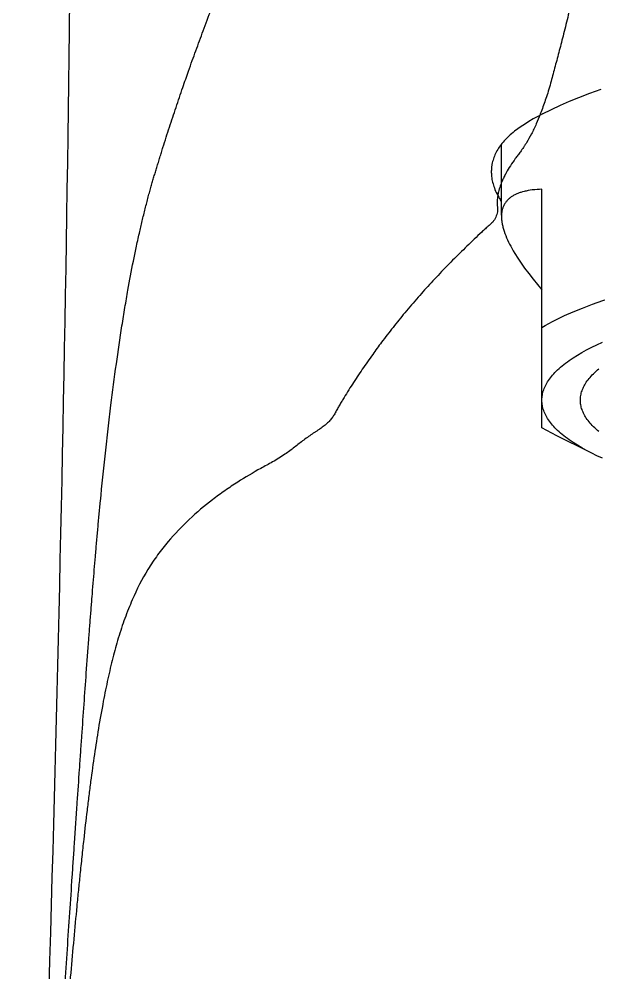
# Model space of a CAD drawing. Extents: x 11391 to 11985, y -6587 to -6167.
# Drawn here: x 11765.91 to 11780.23, y -6335.96 to -6312.41 of the extents above; entities that cross this region are included whole.
import ezdxf

# ---------------------------------------------------------------- set-up
doc = ezdxf.new("R2010")
doc.units = 0
doc.header["$LTSCALE"] = 7
doc.header["$MEASUREMENT"] = 0
doc.layers.get('0').update_dxf_attribs({"color": 2, "linetype": 'CONTINUOUS'})
doc.layers.add('Make2D 표시선', color=7, linetype='CONTINUOUS')

msp = doc.modelspace()

# ---------------------------------------------------------------- linework, layer by layer
at = {"color": 7, "linetype": 'Continuous'}
for points in [[(11765.905, -6355.986), (11765.939, -6355.222), (11766.055, -6352.725), (11766.11, -6351.582), (11766.166, -6350.452), (11766.281, -6348.233), (11766.351, -6346.958), (11766.416, -6345.825), (11766.481, -6344.71), (11766.546, -6343.655), (11766.611, -6342.617), (11766.688, -6341.421), (11766.755, -6340.406), (11766.822, -6339.409), (11766.888, -6338.431), (11766.957, -6337.433), (11767.035, -6336.299), (11767.098, -6335.375), (11767.159, -6334.472), (11767.219, -6333.588), (11767.248, -6333.154), (11767.277, -6332.725), (11767.31, -6332.235), (11767.343, -6331.752), (11767.399, -6330.937), (11767.427, -6330.521), (11767.456, -6330.111), (11767.511, -6329.323), (11767.566, -6328.557), (11767.628, -6327.719), (11767.655, -6327.366), (11767.682, -6327.019), (11767.709, -6326.677), (11767.736, -6326.34), (11767.791, -6325.68), (11767.821, -6325.333), (11767.851, -6324.992), (11767.883, -6324.649), (11767.915, -6324.312), (11768.037, -6323.13), (11768.105, -6322.525), (11768.175, -6321.942), (11768.308, -6320.924), (11768.447, -6319.982), (11768.52, -6319.531), (11768.595, -6319.099), (11768.728, -6318.39), (11768.762, -6318.223), (11768.796, -6318.06), (11768.836, -6317.875), (11768.876, -6317.695), (11768.911, -6317.544), (11768.947, -6317.394), (11768.983, -6317.242), (11769.021, -6317.092), (11769.058, -6316.945), (11769.096, -6316.801), (11769.114, -6316.733), (11769.132, -6316.666), (11769.15, -6316.6), (11769.169, -6316.535), (11769.203, -6316.417), (11769.237, -6316.3), (11769.272, -6316.186), (11769.307, -6316.071), (11769.345, -6315.948), (11769.383, -6315.824), (11769.422, -6315.7), (11769.46, -6315.576), (11769.619, -6315.081), (11769.782, -6314.588), (11769.865, -6314.342), (11769.949, -6314.095), (11770.02, -6313.893), (11770.091, -6313.691), (11770.182, -6313.435), (11770.271, -6313.189), (11770.362, -6312.943), (11770.453, -6312.697), (11770.655, -6312.166), (11770.851, -6311.664), (11770.952, -6311.408), (11771.164, -6310.884), (11771.266, -6310.636), (11771.37, -6310.388), (11771.474, -6310.141), (11771.579, -6309.892), (11771.63, -6309.772), (11771.682, -6309.653), (11771.734, -6309.532), (11771.796, -6309.388), (11771.854, -6309.251), (11771.912, -6309.105), (11771.961, -6308.97), (11772.011, -6308.825), (11772.055, -6308.69), (11772.099, -6308.549), (11772.127, -6308.455), (11772.155, -6308.358), (11772.207, -6308.172), (11772.259, -6307.977), (11772.272, -6307.93), (11772.284, -6307.882), (11772.296, -6307.834), (11772.309, -6307.786), (11772.323, -6307.728), (11772.338, -6307.671), (11772.352, -6307.612), (11772.366, -6307.553), (11772.416, -6307.34), (11772.441, -6307.23), (11772.466, -6307.117), (11772.518, -6306.865), (11772.57, -6306.598), (11772.597, -6306.451), (11772.624, -6306.299), (11772.647, -6306.16), (11772.671, -6306.018), (11772.693, -6305.873), (11772.716, -6305.724), (11772.739, -6305.571), (11772.761, -6305.415), (11772.809, -6305.065), (11772.856, -6304.699), (11772.898, -6304.346), (11772.919, -6304.158), (11772.94, -6303.966), (11772.984, -6303.553), (11773.025, -6303.124), (11773.049, -6302.864)], [(11767.222, -6303.841), (11767.141, -6312.689), (11766.717, -6333.598), (11765.927, -6355.493), (11765.905, -6355.986)], [(11781.025, -6303.951), (11781.01, -6304.048), (11780.963, -6304.356), (11780.916, -6304.649), (11780.87, -6304.939), (11780.774, -6305.522), (11780.678, -6306.092), (11780.57, -6306.735), (11780.463, -6307.367), (11780.41, -6307.681), (11780.356, -6307.989), (11780.246, -6308.584), (11780.134, -6309.155), (11780.023, -6309.709), (11779.906, -6310.304), (11779.79, -6310.879), (11779.735, -6311.143), (11779.68, -6311.4), (11779.572, -6311.877), (11779.456, -6312.366), (11779.34, -6312.83), (11779.288, -6313.035), (11779.235, -6313.235), (11779.184, -6313.43), (11779.133, -6313.621), (11779.083, -6313.808), (11779.033, -6313.989), (11778.976, -6314.187), (11778.917, -6314.373), (11778.799, -6314.7), (11778.773, -6314.768)], [(11778.773, -6314.768), (11778.679, -6314.996), (11778.621, -6315.124), (11778.56, -6315.244), (11778.436, -6315.462), (11778.4, -6315.52), (11778.363, -6315.577), (11778.326, -6315.631), (11778.289, -6315.684), (11778.257, -6315.728), (11778.225, -6315.771), (11778.193, -6315.813), (11778.162, -6315.855), (11778.041, -6316.03), (11777.937, -6316.203), (11777.889, -6316.296), (11777.845, -6316.388), (11777.789, -6316.531), (11777.747, -6316.673), (11777.728, -6316.766)], [(11777.728, -6316.766), (11777.719, -6316.834), (11777.716, -6316.995), (11777.72, -6317.084), (11777.718, -6317.165), (11777.703, -6317.236), (11777.68, -6317.299), (11777.605, -6317.419), (11777.514, -6317.505), (11777.423, -6317.587), (11777.332, -6317.67), (11777.147, -6317.843), (11776.968, -6318.017), (11776.789, -6318.191), (11776.613, -6318.365), (11776.254, -6318.736), (11776.085, -6318.919), (11775.761, -6319.278), (11775.432, -6319.662), (11775.287, -6319.842), (11775.143, -6320.021), (11775, -6320.201), (11774.856, -6320.389), (11774.746, -6320.538), (11774.639, -6320.689), (11774.51, -6320.872), (11774.383, -6321.055), (11774.138, -6321.425), (11773.904, -6321.799), (11773.848, -6321.893), (11773.793, -6321.987), (11773.74, -6322.083), (11773.687, -6322.178), (11773.632, -6322.262), (11773.563, -6322.341), (11773.484, -6322.416), (11773.395, -6322.487), (11773.342, -6322.525), (11773.287, -6322.562), (11773.23, -6322.599), (11773.173, -6322.637), (11773.055, -6322.718), (11772.938, -6322.803), (11772.822, -6322.891), (11772.707, -6322.982), (11772.593, -6323.069), (11772.471, -6323.154), (11772.321, -6323.25), (11772.164, -6323.344), (11772.022, -6323.423), (11771.878, -6323.502), (11771.306, -6323.841), (11770.989, -6324.053), (11770.682, -6324.278), (11770.11, -6324.763), (11769.586, -6325.311), (11769.327, -6325.64), (11769.087, -6325.997), (11768.702, -6326.748), (11768.608, -6326.974), (11768.518, -6327.208), (11768.435, -6327.446), (11768.356, -6327.694), (11768.221, -6328.18), (11768.159, -6328.436), (11768.099, -6328.7), (11768.041, -6328.972), (11767.986, -6329.251), (11767.865, -6329.929), (11767.766, -6330.564), (11767.673, -6331.234), (11767.628, -6331.587), (11767.584, -6331.948), (11767.501, -6332.665), (11767.455, -6333.094), (11767.409, -6333.533), (11767.37, -6333.92), (11767.331, -6334.315), (11767.255, -6335.124), (11767.18, -6335.958), (11767.105, -6336.819), (11767.015, -6337.885), (11766.938, -6338.831), (11766.865, -6339.767), (11766.792, -6340.726), (11766.72, -6341.707), (11766.638, -6342.87), (11766.569, -6343.884), (11766.502, -6344.916), (11766.434, -6346.011), (11766.367, -6347.126), (11766.295, -6348.383), (11766.176, -6350.575), (11766.118, -6351.694), (11766.062, -6352.827), (11765.944, -6355.303), (11765.911, -6356.031)]]:
    msp.add_spline(points, degree=3, dxfattribs=at)
at = {"layer": 'Make2D 표시선'}
for p, q in [((11777.819, -6317.254), (11777.819, -6315.496)), ((11778.818, -6320.021), (11778.818, -6316.612)), ((11777.819, -6316.909), (11777.794, -6316.871)), ((11778.818, -6322.502), (11778.818, -6320.021)), ((11779.19, -6322.702), (11778.818, -6322.502)), ((11779.985, -6323.095), (11779.19, -6322.702))]:
    msp.add_line(p, q, dxfattribs=at)
for points in [[(11778.831, -6314.751), (11779.052, -6314.639), (11779.276, -6314.534), (11779.503, -6314.436), (11779.732, -6314.343), (11780.005, -6314.24), (11780.279, -6314.143)], [(11778.831, -6314.751), (11778.718, -6314.812), (11778.606, -6314.875), (11778.495, -6314.94), (11778.386, -6315.009), (11778.304, -6315.063), (11778.224, -6315.12), (11778.146, -6315.179), (11778.107, -6315.21), (11778.069, -6315.241), (11778.038, -6315.269), (11778.006, -6315.297), (11777.976, -6315.325), (11777.946, -6315.355), (11777.916, -6315.385), (11777.888, -6315.416), (11777.86, -6315.447), (11777.833, -6315.479), (11777.81, -6315.508), (11777.788, -6315.538), (11777.767, -6315.568), (11777.746, -6315.598), (11777.727, -6315.629), (11777.708, -6315.661), (11777.69, -6315.693), (11777.674, -6315.726), (11777.659, -6315.758), (11777.645, -6315.79), (11777.633, -6315.823), (11777.621, -6315.856), (11777.611, -6315.889), (11777.601, -6315.923), (11777.593, -6315.957), (11777.589, -6315.974), (11777.586, -6315.991), (11777.583, -6316.01), (11777.58, -6316.029), (11777.577, -6316.047), (11777.575, -6316.066), (11777.573, -6316.085), (11777.572, -6316.104), (11777.57, -6316.123), (11777.57, -6316.142), (11777.569, -6316.161), (11777.569, -6316.18), (11777.569, -6316.199), (11777.57, -6316.218), (11777.571, -6316.237), (11777.572, -6316.256), (11777.574, -6316.275), (11777.576, -6316.294), (11777.58, -6316.331), (11777.586, -6316.367), (11777.593, -6316.403), (11777.601, -6316.439), (11777.611, -6316.475), (11777.621, -6316.51), (11777.633, -6316.545), (11777.645, -6316.579), (11777.66, -6316.618), (11777.676, -6316.655), (11777.693, -6316.693), (11777.711, -6316.73), (11777.731, -6316.766), (11777.751, -6316.802), (11777.772, -6316.837), (11777.794, -6316.871)], [(11778.818, -6316.612), (11778.759, -6316.614), (11778.7, -6316.618), (11778.641, -6316.622), (11778.582, -6316.628), (11778.53, -6316.635), (11778.479, -6316.644), (11778.428, -6316.654), (11778.402, -6316.659), (11778.377, -6316.666), (11778.337, -6316.676), (11778.298, -6316.688), (11778.278, -6316.694), (11778.259, -6316.701), (11778.24, -6316.708), (11778.221, -6316.715), (11778.202, -6316.723), (11778.183, -6316.732), (11778.165, -6316.74), (11778.147, -6316.749), (11778.129, -6316.759), (11778.111, -6316.769), (11778.094, -6316.78), (11778.076, -6316.791), (11778.061, -6316.801), (11778.045, -6316.812), (11778.03, -6316.824), (11778.016, -6316.836), (11778.001, -6316.848), (11777.988, -6316.861), (11777.974, -6316.874), (11777.968, -6316.881), (11777.961, -6316.888), (11777.949, -6316.902), (11777.938, -6316.916), (11777.927, -6316.93), (11777.916, -6316.945), (11777.906, -6316.96), (11777.897, -6316.975), (11777.888, -6316.991), (11777.88, -6317.007), (11777.876, -6317.016), (11777.872, -6317.024), (11777.864, -6317.041), (11777.857, -6317.058), (11777.851, -6317.076), (11777.846, -6317.093), (11777.841, -6317.111), (11777.836, -6317.129), (11777.832, -6317.147), (11777.829, -6317.164), (11777.826, -6317.181), (11777.824, -6317.198), (11777.823, -6317.215), (11777.821, -6317.232), (11777.82, -6317.249), (11777.82, -6317.266), (11777.82, -6317.283), (11777.82, -6317.304), (11777.821, -6317.325), (11777.822, -6317.346), (11777.824, -6317.367), (11777.826, -6317.387), (11777.828, -6317.408), (11777.831, -6317.429), (11777.835, -6317.449), (11777.839, -6317.474), (11777.845, -6317.499), (11777.85, -6317.523), (11777.856, -6317.548), (11777.87, -6317.596), (11777.885, -6317.644), (11777.904, -6317.699), (11777.925, -6317.754), (11777.947, -6317.808), (11777.97, -6317.861), (11777.995, -6317.914), (11778.021, -6317.966), (11778.048, -6318.017), (11778.076, -6318.068), (11778.112, -6318.131), (11778.149, -6318.194), (11778.226, -6318.316), (11778.306, -6318.436), (11778.39, -6318.555), (11778.493, -6318.693), (11778.599, -6318.828), (11778.707, -6318.962), (11778.818, -6319.093)], [(11778.818, -6320.021), (11778.902, -6319.972), (11778.99, -6319.923), (11779.081, -6319.875), (11779.176, -6319.827), (11779.377, -6319.731), (11779.592, -6319.636), (11779.823, -6319.543), (11780.068, -6319.451), (11780.327, -6319.361), (11780.6, -6319.273), (11780.887, -6319.187), (11781.188, -6319.104), (11781.827, -6318.944), (11782.514, -6318.797), (11783.243, -6318.663), (11784.009, -6318.544), (11784.806, -6318.439), (11785.625, -6318.351), (11786.46, -6318.28), (11787.304, -6318.224), (11788.149, -6318.186), (11788.99, -6318.163), (11789.819, -6318.155)], [(11780.317, -6323.253), (11780.179, -6323.19), (11780.048, -6323.126), (11779.924, -6323.062), (11779.806, -6322.997), (11779.696, -6322.932), (11779.592, -6322.867), (11779.495, -6322.801), (11779.449, -6322.768), (11779.404, -6322.735), (11779.362, -6322.702), (11779.321, -6322.668), (11779.282, -6322.635), (11779.244, -6322.602), (11779.208, -6322.569), (11779.174, -6322.536), (11779.141, -6322.502), (11779.111, -6322.469), (11779.081, -6322.436), (11779.054, -6322.403), (11779.028, -6322.37), (11779.003, -6322.337), (11778.98, -6322.304), (11778.959, -6322.271), (11778.939, -6322.238), (11778.921, -6322.205), (11778.905, -6322.172), (11778.89, -6322.14), (11778.876, -6322.107), (11778.864, -6322.075), (11778.853, -6322.042), (11778.844, -6322.01), (11778.837, -6321.978), (11778.83, -6321.946), (11778.826, -6321.914), (11778.822, -6321.882), (11778.82, -6321.85), (11778.819, -6321.819), (11778.82, -6321.787), (11778.822, -6321.756), (11778.826, -6321.724), (11778.83, -6321.692), (11778.837, -6321.66), (11778.844, -6321.628), (11778.853, -6321.595), (11778.864, -6321.563), (11778.876, -6321.53), (11778.89, -6321.498), (11778.905, -6321.465), (11778.921, -6321.432), (11778.939, -6321.4), (11778.959, -6321.367), (11778.98, -6321.334), (11779.003, -6321.301), (11779.028, -6321.268), (11779.054, -6321.235), (11779.081, -6321.201), (11779.111, -6321.168), (11779.141, -6321.135), (11779.174, -6321.102), (11779.208, -6321.069), (11779.244, -6321.035), (11779.282, -6321.002), (11779.321, -6320.969), (11779.362, -6320.936), (11779.404, -6320.903), (11779.449, -6320.87), (11779.495, -6320.837), (11779.592, -6320.771), (11779.696, -6320.705), (11779.806, -6320.64), (11779.924, -6320.575), (11780.048, -6320.511), (11780.179, -6320.448), (11780.317, -6320.385)], [(11780.228, -6322.595), (11780.192, -6322.565), (11780.157, -6322.534), (11780.125, -6322.504), (11780.093, -6322.474), (11780.064, -6322.443), (11780.035, -6322.413), (11780.009, -6322.383), (11779.983, -6322.352), (11779.96, -6322.322), (11779.937, -6322.292), (11779.916, -6322.262), (11779.897, -6322.232), (11779.879, -6322.202), (11779.862, -6322.172), (11779.847, -6322.142), (11779.834, -6322.112), (11779.821, -6322.082), (11779.81, -6322.052), (11779.8, -6322.023), (11779.792, -6321.993), (11779.785, -6321.964), (11779.779, -6321.935), (11779.775, -6321.906), (11779.772, -6321.876), (11779.77, -6321.848), (11779.769, -6321.819), (11779.77, -6321.79), (11779.772, -6321.761), (11779.775, -6321.732), (11779.779, -6321.703), (11779.785, -6321.673), (11779.792, -6321.644), (11779.8, -6321.615), (11779.81, -6321.585), (11779.821, -6321.555), (11779.834, -6321.526), (11779.847, -6321.496), (11779.862, -6321.466), (11779.879, -6321.436), (11779.897, -6321.406), (11779.916, -6321.376), (11779.937, -6321.345), (11779.96, -6321.315), (11779.983, -6321.285), (11780.009, -6321.255), (11780.035, -6321.224), (11780.064, -6321.194), (11780.093, -6321.164), (11780.125, -6321.133), (11780.157, -6321.103), (11780.192, -6321.073), (11780.228, -6321.042)]]:
    msp.add_lwpolyline(points, dxfattribs=at)

doc.saveas('drawing.dxf')
